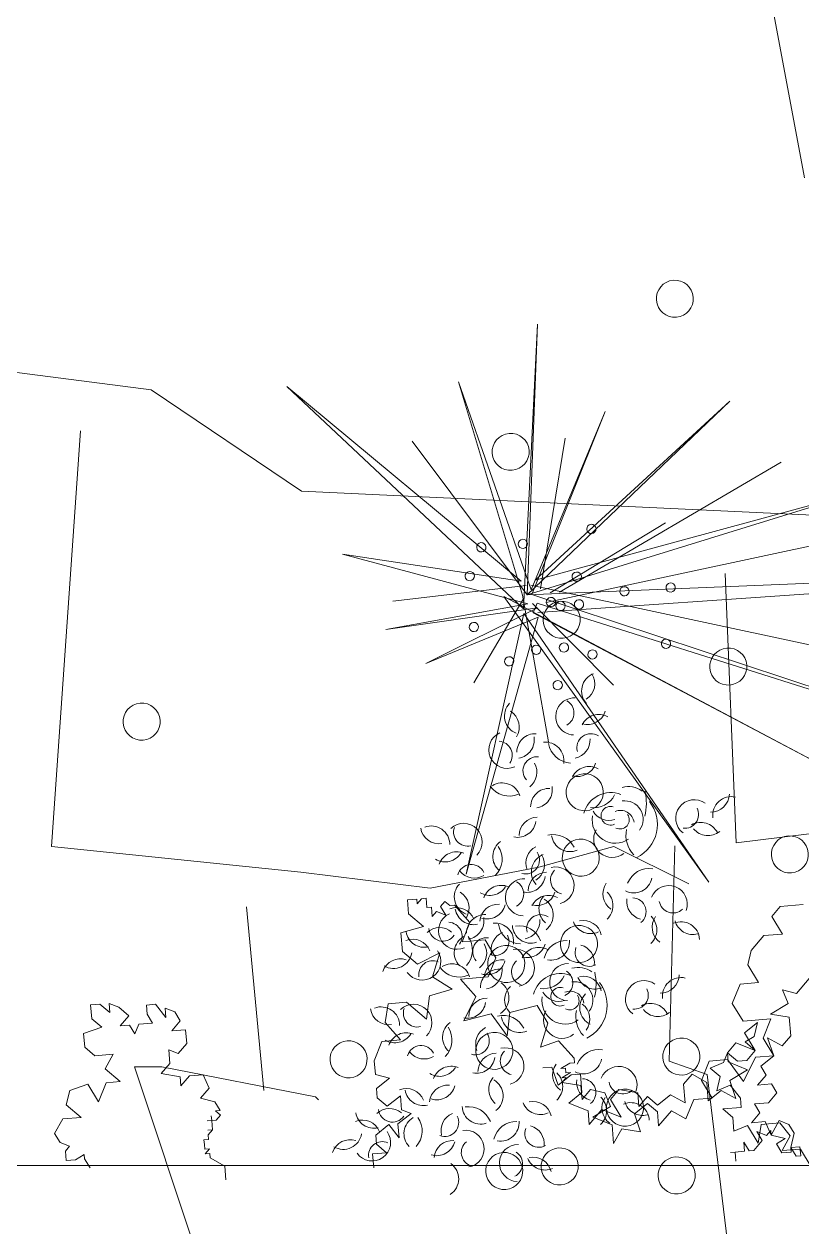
# Model space of a CAD drawing. Header units: metres. Extents: x 0 to 4415, y 1197 to 2590.
# Drawn here: x 1863.9859 to 1864.1539, y 1203.1949 to 1203.4547 of the extents above; entities that cross this region are included whole.
import ezdxf

# ---------------------------------------------------------------- set-up
doc = ezdxf.new("R2010")
doc.units = ezdxf.units.M
doc.linetypes.add('CONTINU', pattern=[0])
doc.layers.get('DEFPOINTS').update_dxf_attribs({"lineweight": 5})
for name, color, linetype, lineweight in [('00-Menuiserie', 152, 'CONTINU', 5), ('AMENAGEMENT', 7, 'Continuous', 5), ('vue', 7, 'Continuous', 5)]:
    doc.layers.add(name, color=color, linetype=linetype, lineweight=lineweight)
doc.layers.add('veg', color=7, linetype='Continuous', lineweight=9, true_color=0x61c200)

# ---------------------------------------------------------------- blocks, each defined once
blk = doc.blocks.new('DSD')
at = {"layer": 'DEFPOINTS'}
blk.add_line((1395.59068, 1272.90601), (1396.24674, 1272.90601), dxfattribs=at)
at = {"layer": 'veg'}
for p, q in [((1396.00073, 1273.08772), (1396.00371, 1273.0262)), ((1396.00296, 1273.02927), (1396.00073, 1273.08772)), ((1396.00204, 1273.03035), (1396.01779, 1273.07527)), ((1396.00371, 1273.0262), (1396.05487, 1273.07423)), ((1396.01779, 1273.07527), (1396.00395, 1273.02919)), ((1396.05487, 1273.07423), (1396.0042, 1273.03218)), ((1395.95917, 1273.07104), (1396.00296, 1273.02927)), ((1396.00121, 1273.03243), (1395.95917, 1273.07104)), ((1395.98611, 1273.06883), (1396.00204, 1273.03035)), ((1396.00196, 1273.02935), (1395.98611, 1273.06883)), ((1396.00296, 1273.02927), (1395.88734, 1273.06489)), ((1396.00004, 1273.03052), (1395.99469, 1273.0631)), ((1395.89017, 1273.06265), (1396.00121, 1273.03243)), ((1396.00296, 1273.02927), (1396.02778, 1273.06239)), ((1395.99597, 1273.02985), (1395.94805, 1273.05789)), ((1395.9988, 1273.0276), (1395.91489, 1273.04555)), ((1395.99797, 1273.02968), (1395.97309, 1273.04479)), ((1396.04285, 1273.03805), (1396.00279, 1273.02728)), ((1396.0042, 1273.03218), (1396.04285, 1273.03805)), ((1396.00063, 1273.02544), (1395.85678, 1273.03526)), ((1395.85878, 1273.03509), (1396.00296, 1273.02927)), ((1395.8925, 1272.99315), (1396.00196, 1273.02935)), ((1396.00212, 1273.03135), (1395.9377, 1273.01756)), ((1396.00395, 1273.02919), (1395.99834, 1272.99751)), ((1396.00312, 1273.03127), (1396.03197, 1273.02789)), ((1396.0008, 1273.02744), (1395.8925, 1272.99315)), ((1396.00794, 1273.02886), (1395.92917, 1272.98712)), ((1395.9637, 1272.9672), (1396.00794, 1273.02886)), ((1396.00179, 1273.02736), (1395.98427, 1273.00971)), ((1396.00071, 1273.02644), (1396.02484, 1273.01441)), ((1396.03348, 1273.02174), (1396.00071, 1273.02644)), ((1396.00279, 1273.02728), (1396.03348, 1273.02174)), ((1396.00387, 1273.02819), (1396.01445, 1273.01025)), ((1395.92917, 1272.98712), (1396.00163, 1273.02536)), ((1396.00362, 1273.0252), (1395.9637, 1272.9672)), ((1396.00055, 1273.02445), (1396.01608, 1272.96892)), ((1396.02484, 1273.01441), (1396.00055, 1273.02445)), ((1396.01608, 1272.96892), (1396.00362, 1273.0252)), ((1395.94829, 1272.96197), (1395.9433, 1272.96238)), ((1395.95012, 1272.95981), (1395.94829, 1272.96197)), ((1396.01863, 1272.96221), (1396.01531, 1272.95847)), ((1396.01863, 1272.96221), (1396.01863, 1272.96221)), ((1396.01963, 1272.96213), (1396.01863, 1272.96221)), ((1396.02071, 1272.96305), (1396.01963, 1272.96213)), ((1396.02047, 1272.96005), (1396.02163, 1272.96197)), ((1396.02071, 1272.96305), (1396.02071, 1272.96305)), ((1396.02163, 1272.96197), (1396.02071, 1272.96305)), ((1396.02362, 1272.9618), (1396.02346, 1272.95981)), ((1396.02462, 1272.96172), (1396.02362, 1272.9618)), ((1396.0247, 1272.96272), (1396.02462, 1272.96172)), ((1396.02478, 1272.96372), (1396.0247, 1272.96272)), ((1396.02578, 1272.96363), (1396.02478, 1272.96372)), ((1396.0267, 1272.96255), (1396.02578, 1272.96363)), ((1396.02678, 1272.96355), (1396.0267, 1272.96255)), ((1396.02878, 1272.96339), (1396.02678, 1272.96355)), ((1396.02853, 1272.96039), (1396.02878, 1272.96339)), ((1395.9478, 1272.95598), (1395.95012, 1272.95981)), ((1396.02254, 1272.96089), (1396.02047, 1272.96005)), ((1396.02346, 1272.95981), (1396.02254, 1272.96089)), ((1396.02529, 1272.95765), (1396.02853, 1272.96039)), ((1396.01531, 1272.95847), (1396.01698, 1272.95431)), ((1396.0302, 1272.95624), (1396.02529, 1272.95765)), ((1395.95179, 1272.95565), (1395.9478, 1272.95598)), ((1395.95454, 1272.95241), (1395.95179, 1272.95565)), ((1396.01199, 1272.95472), (1396.00967, 1272.95089)), ((1396.01698, 1272.95431), (1396.01199, 1272.95472)), ((1396.02987, 1272.95225), (1396.0302, 1272.95624)), ((1395.95529, 1272.94934), (1395.95454, 1272.95241)), ((1396.0218, 1272.95191), (1396.02663, 1272.9495)), ((1396.02339, 1272.94675), (1396.0218, 1272.95191)), ((1396.02663, 1272.9495), (1396.02987, 1272.95225)), ((1395.95297, 1272.94551), (1395.95529, 1272.94934)), ((1396.00967, 1272.95089), (1396.01133, 1272.94674)), ((1395.94199, 1272.94641), (1395.94474, 1272.94317)), ((1396.01133, 1272.94674), (1396.01732, 1272.94625)), ((1396.01732, 1272.94625), (1396.014, 1272.9425)), ((1396.01915, 1272.94409), (1396.02339, 1272.94675)), ((1395.94474, 1272.94317), (1395.94781, 1272.94392)), ((1395.94781, 1272.94392), (1395.94657, 1272.94101)), ((1395.95696, 1272.94518), (1395.95297, 1272.94551)), ((1395.95863, 1272.94102), (1395.95696, 1272.94518)), ((1396.02406, 1272.94268), (1396.01915, 1272.94409)), ((1395.94657, 1272.94101), (1395.9504, 1272.93869)), ((1395.9563, 1272.9372), (1395.95863, 1272.94102)), ((1396.014, 1272.9425), (1396.01658, 1272.93727)), ((1396.02465, 1272.93761), (1396.02406, 1272.94268)), ((1396.02897, 1272.94127), (1396.02465, 1272.93761)), ((1396.03296, 1272.94094), (1396.02897, 1272.94127)), ((1396.03363, 1272.93687), (1396.03296, 1272.94094)), ((1396.08318, 1272.94083), (1396.08094, 1272.938)), ((1396.08517, 1272.94067), (1396.08318, 1272.94083)), ((1396.09324, 1272.94101), (1396.09116, 1272.94018)), ((1396.09307, 1272.93902), (1396.09324, 1272.94101)), ((1396.09523, 1272.94085), (1396.09307, 1272.93902)), ((1396.09723, 1272.94068), (1396.09523, 1272.94085)), ((1395.9504, 1272.93869), (1395.94633, 1272.93802)), ((1396.00078, 1272.94057), (1395.99846, 1272.93675)), ((1396.00669, 1272.93908), (1396.00078, 1272.94057)), ((1396.00727, 1272.93401), (1396.00669, 1272.93908)), ((1396.01068, 1272.93876), (1396.00727, 1272.93401)), ((1396.01658, 1272.93727), (1396.01068, 1272.93876)), ((1396.07902, 1272.93917), (1396.07786, 1272.93725)), ((1396.0811, 1272.94), (1396.07902, 1272.93917)), ((1396.08094, 1272.938), (1396.0811, 1272.94)), ((1396.08385, 1272.93676), (1396.08501, 1272.93867)), ((1396.08501, 1272.93867), (1396.08517, 1272.94067)), ((1396.09116, 1272.94018), (1396.089, 1272.93835)), ((1396.089, 1272.93835), (1396.09083, 1272.93619)), ((1396.09698, 1272.93769), (1396.09723, 1272.94068)), ((1395.94633, 1272.93802), (1395.946, 1272.93403)), ((1395.95198, 1272.93353), (1395.95032, 1272.93769)), ((1395.95032, 1272.93769), (1395.9563, 1272.9372)), ((1395.95317, 1272.93692), (1395.95392, 1272.93385)), ((1395.956, 1272.93468), (1395.95317, 1272.93692)), ((1395.99846, 1272.93675), (1396.00004, 1272.93159)), ((1396.03031, 1272.93312), (1396.03363, 1272.93687)), ((1396.07786, 1272.93725), (1396.07969, 1272.93509)), ((1396.08684, 1272.93651), (1396.08385, 1272.93676)), ((1396.08768, 1272.93444), (1396.08684, 1272.93651)), ((1396.08884, 1272.93635), (1396.08768, 1272.93444)), ((1396.09083, 1272.93619), (1396.08884, 1272.93635)), ((1396.09482, 1272.93586), (1396.09698, 1272.93769)), ((1396.09873, 1272.93453), (1396.09482, 1272.93586)), ((1395.946, 1272.93403), (1395.94783, 1272.93187)), ((1395.94783, 1272.93187), (1395.95099, 1272.93362)), ((1395.95099, 1272.93362), (1395.94966, 1272.92971)), ((1395.94966, 1272.92971), (1395.95198, 1272.93353)), ((1395.95368, 1272.93086), (1395.956, 1272.93468)), ((1395.95392, 1272.93385), (1395.95584, 1272.93269)), ((1396.0343, 1272.9328), (1396.03031, 1272.93312)), ((1396.0767, 1272.93534), (1396.07645, 1272.93235)), ((1396.07969, 1272.93509), (1396.0767, 1272.93534)), ((1396.09849, 1272.93154), (1396.09873, 1272.93453)), ((1395.95584, 1272.93269), (1395.95368, 1272.93086)), ((1395.95783, 1272.93252), (1395.95368, 1272.93086)), ((1395.95368, 1272.93086), (1395.95551, 1272.9287)), ((1395.95751, 1272.92853), (1395.95967, 1272.93036)), ((1395.95967, 1272.93036), (1395.95783, 1272.93252)), ((1395.9595, 1272.92837), (1395.95967, 1272.93036)), ((1395.95967, 1272.93036), (1395.9605, 1272.92829)), ((1395.99613, 1272.93292), (1395.99281, 1272.92917)), ((1396.00004, 1272.93159), (1395.99613, 1272.93292)), ((1396.03597, 1272.92864), (1396.0343, 1272.9328)), ((1396.07645, 1272.93235), (1396.07828, 1272.93019)), ((1396.07828, 1272.93019), (1396.08036, 1272.93102)), ((1396.08036, 1272.93102), (1396.08012, 1272.92803)), ((1396.09633, 1272.92971), (1396.09849, 1272.93154)), ((1395.94966, 1272.92971), (1395.95249, 1272.92747)), ((1395.95365, 1272.92938), (1395.94966, 1272.92971)), ((1395.95623, 1272.92414), (1395.95365, 1272.92938)), ((1395.95535, 1272.9267), (1395.9595, 1272.92837)), ((1395.95551, 1272.9287), (1395.95751, 1272.92853)), ((1395.95964, 1272.92889), (1395.95623, 1272.92414)), ((1395.96363, 1272.92856), (1395.95964, 1272.92889)), ((1395.9605, 1272.92829), (1395.96341, 1272.92704)), ((1395.9653, 1272.9244), (1395.96363, 1272.92856)), ((1395.99281, 1272.92917), (1395.99273, 1272.92818)), ((1395.99273, 1272.92818), (1395.99373, 1272.92809)), ((1395.99373, 1272.92809), (1395.99273, 1272.92818)), ((1395.99273, 1272.92818), (1395.99373, 1272.92809)), ((1395.99373, 1272.92809), (1395.99564, 1272.92693)), ((1395.99373, 1272.92809), (1395.99373, 1272.92809)), ((1395.99373, 1272.92809), (1395.99373, 1272.92809)), ((1395.99373, 1272.92809), (1395.99373, 1272.92809)), ((1396.03572, 1272.92565), (1396.03597, 1272.92864)), ((1396.08012, 1272.92803), (1396.08195, 1272.92587)), ((1396.09234, 1272.93004), (1396.09633, 1272.92971)), ((1396.09409, 1272.92688), (1396.09234, 1272.93004)), ((1395.95249, 1272.92747), (1395.95133, 1272.92555)), ((1395.95133, 1272.92555), (1395.95316, 1272.92339)), ((1395.95917, 1272.92438), (1395.95535, 1272.9267)), ((1395.96341, 1272.92704), (1395.96125, 1272.92521)), ((1395.96125, 1272.92521), (1395.962, 1272.92214)), ((1395.96732, 1272.92572), (1395.96416, 1272.92397)), ((1395.96915, 1272.92356), (1395.96732, 1272.92572)), ((1395.99143, 1272.92574), (1395.9911, 1272.92175)), ((1395.99343, 1272.92558), (1395.99143, 1272.92574)), ((1395.99626, 1272.92334), (1395.99343, 1272.92558)), ((1395.99356, 1272.9261), (1395.99548, 1272.92494)), ((1395.99356, 1272.9261), (1395.99356, 1272.9261)), ((1395.99356, 1272.9261), (1395.99356, 1272.9261)), ((1395.99456, 1272.92602), (1395.99356, 1272.9261)), ((1395.99464, 1272.92701), (1395.99456, 1272.92602)), ((1395.99564, 1272.92693), (1395.99464, 1272.92701)), ((1395.99758, 1272.92725), (1395.99626, 1272.92334)), ((1395.99958, 1272.92708), (1395.99758, 1272.92725)), ((1396.03264, 1272.9249), (1396.03572, 1272.92565)), ((1396.07289, 1272.92561), (1396.07164, 1272.92269)), ((1396.07588, 1272.92536), (1396.07289, 1272.92561)), ((1396.07771, 1272.9232), (1396.07588, 1272.92536)), ((1396.07787, 1272.9252), (1396.07771, 1272.9232)), ((1396.08195, 1272.92587), (1396.07787, 1272.9252)), ((1396.09085, 1272.92413), (1396.09409, 1272.92688)), ((1395.95017, 1272.92364), (1395.949, 1272.92172)), ((1395.95316, 1272.92339), (1395.95017, 1272.92364)), ((1395.95909, 1272.92338), (1395.95685, 1272.92055)), ((1395.95785, 1272.92047), (1395.95917, 1272.92438)), ((1395.962, 1272.92214), (1395.95909, 1272.92338)), ((1395.96297, 1272.92058), (1395.9653, 1272.9244)), ((1395.96416, 1272.92397), (1395.96383, 1272.91998)), ((1395.96882, 1272.91957), (1395.96915, 1272.92356)), ((1395.99132, 1272.92327), (1395.99108, 1272.92028)), ((1395.9954, 1272.92394), (1395.99132, 1272.92327)), ((1395.99448, 1272.92502), (1395.9954, 1272.92394)), ((1395.99548, 1272.92494), (1395.99448, 1272.92502)), ((1396.03547, 1272.92265), (1396.03264, 1272.9249)), ((1396.03531, 1272.92066), (1396.03547, 1272.92265)), ((1396.07164, 1272.92269), (1396.07347, 1272.92054)), ((1396.09384, 1272.92388), (1396.09085, 1272.92413)), ((1396.09551, 1272.91973), (1396.09384, 1272.92388)), ((1396.09783, 1272.92356), (1396.09551, 1272.91973)), ((1396.10174, 1272.92223), (1396.09783, 1272.92356)), ((1395.949, 1272.92172), (1395.95084, 1272.91956)), ((1395.95685, 1272.92055), (1395.95669, 1272.91855)), ((1395.96101, 1272.92222), (1395.95785, 1272.92047)), ((1395.96383, 1272.91998), (1395.96101, 1272.92222)), ((1395.96697, 1272.92025), (1395.96297, 1272.92058)), ((1395.96863, 1272.91609), (1395.96697, 1272.92025)), ((1395.97198, 1272.92131), (1395.96882, 1272.91957)), ((1395.97481, 1272.91907), (1395.97198, 1272.92131)), ((1395.97697, 1272.9209), (1395.97481, 1272.91907)), ((1395.9788, 1272.91875), (1395.97697, 1272.9209)), ((1395.97905, 1272.92174), (1395.9788, 1272.91875)), ((1395.98312, 1272.92241), (1395.97905, 1272.92174)), ((1395.98263, 1272.91642), (1395.98495, 1272.92025)), ((1395.98495, 1272.92025), (1395.98312, 1272.92241)), ((1395.98617, 1272.92168), (1395.98493, 1272.91877)), ((1395.98925, 1272.92244), (1395.98617, 1272.92168)), ((1395.99108, 1272.92028), (1395.98925, 1272.92244)), ((1395.9911, 1272.92175), (1395.99393, 1272.91951)), ((1396.03007, 1272.91807), (1396.03032, 1272.92107)), ((1396.03032, 1272.92107), (1396.03315, 1272.91883)), ((1396.03315, 1272.91883), (1396.03531, 1272.92066)), ((1396.07347, 1272.92054), (1396.0704, 1272.91978)), ((1396.10249, 1272.91915), (1396.10174, 1272.92223)), ((1395.95084, 1272.91956), (1395.95383, 1272.91932)), ((1395.95383, 1272.91932), (1395.95267, 1272.9174)), ((1395.95267, 1272.9174), (1395.9545, 1272.91525)), ((1395.95669, 1272.91855), (1395.96068, 1272.91823)), ((1395.96068, 1272.91823), (1395.95852, 1272.91639)), ((1395.97179, 1272.91784), (1395.96863, 1272.91609)), ((1395.97454, 1272.9146), (1395.97179, 1272.91784)), ((1395.97478, 1272.9176), (1395.97454, 1272.9146)), ((1395.97694, 1272.91943), (1395.97478, 1272.9176)), ((1395.97977, 1272.91719), (1395.97694, 1272.91943)), ((1395.98678, 1272.91809), (1395.98263, 1272.91642)), ((1395.98493, 1272.91877), (1395.98875, 1272.91645)), ((1395.98953, 1272.91485), (1395.98678, 1272.91809)), ((1395.98978, 1272.91784), (1395.98953, 1272.91485)), ((1395.99393, 1272.91951), (1395.98978, 1272.91784)), ((1396.028, 1272.91724), (1396.03007, 1272.91807)), ((1396.07023, 1272.91779), (1396.06915, 1272.91687)), ((1396.0704, 1272.91978), (1396.06924, 1272.91787)), ((1396.06924, 1272.91787), (1396.07023, 1272.91779)), ((1396.06924, 1272.91787), (1396.06924, 1272.91787)), ((1396.09925, 1272.91641), (1396.10249, 1272.91915)), ((1395.94643, 1272.9149), (1395.94527, 1272.91299)), ((1395.94838, 1272.91522), (1395.94613, 1272.91239)), ((1395.94851, 1272.91574), (1395.94643, 1272.9149)), ((1395.95237, 1272.91489), (1395.94838, 1272.91522)), ((1395.95026, 1272.91258), (1395.94851, 1272.91574)), ((1395.95151, 1272.91549), (1395.95026, 1272.91258)), ((1395.9545, 1272.91525), (1395.95151, 1272.91549)), ((1395.95304, 1272.91082), (1395.95237, 1272.91489)), ((1395.95852, 1272.91639), (1395.95827, 1272.9134)), ((1395.97845, 1272.91328), (1395.97977, 1272.91719)), ((1395.9846, 1272.91478), (1395.98427, 1272.91079)), ((1395.98875, 1272.91645), (1395.9846, 1272.91478)), ((1396.03083, 1272.915), (1396.028, 1272.91724)), ((1396.03058, 1272.91201), (1396.03083, 1272.915)), ((1396.03282, 1272.91484), (1396.03058, 1272.91201)), ((1396.03565, 1272.91259), (1396.03282, 1272.91484)), ((1396.06915, 1272.91687), (1396.07007, 1272.91579)), ((1396.07007, 1272.91579), (1396.07107, 1272.91571)), ((1396.07107, 1272.91571), (1396.07099, 1272.91471)), ((1396.07099, 1272.91471), (1396.07107, 1272.91571)), ((1396.07107, 1272.91571), (1396.07099, 1272.91471)), ((1396.07115, 1272.91671), (1396.07107, 1272.91571)), ((1396.07107, 1272.91571), (1396.07115, 1272.91671)), ((1396.07207, 1272.91563), (1396.07107, 1272.91571)), ((1396.07107, 1272.91571), (1396.07207, 1272.91563)), ((1396.10324, 1272.91608), (1396.09925, 1272.91641)), ((1396.10499, 1272.91292), (1396.10324, 1272.91608)), ((1395.94527, 1272.91299), (1395.94602, 1272.90991)), ((1395.94613, 1272.91239), (1395.94788, 1272.90923)), ((1395.94719, 1272.91183), (1395.95026, 1272.91258)), ((1395.95026, 1272.91258), (1395.95034, 1272.91358)), ((1395.95034, 1272.91358), (1395.95126, 1272.9125)), ((1395.95126, 1272.9125), (1395.95334, 1272.91333)), ((1395.95334, 1272.91333), (1395.95218, 1272.91142)), ((1395.95536, 1272.91464), (1395.95304, 1272.91082)), ((1395.95827, 1272.9134), (1395.95536, 1272.91464)), ((1395.98252, 1272.91395), (1395.97845, 1272.91328)), ((1395.98427, 1272.91079), (1395.98252, 1272.91395)), ((1396.03549, 1272.9106), (1396.03565, 1272.91259)), ((1396.07099, 1272.91471), (1396.0709, 1272.91371)), ((1396.0709, 1272.91371), (1396.07182, 1272.91263)), ((1396.0719, 1272.91363), (1396.0709, 1272.91371)), ((1396.0709, 1272.91371), (1396.0719, 1272.91363)), ((1396.07182, 1272.91263), (1396.07174, 1272.91164)), ((1396.10383, 1272.91101), (1396.10499, 1272.91292)), ((1395.94389, 1272.90956), (1395.94157, 1272.90573)), ((1395.94403, 1272.91008), (1395.94386, 1272.90808)), ((1395.94788, 1272.90923), (1395.94389, 1272.90956)), ((1395.94602, 1272.90991), (1395.94403, 1272.91008)), ((1395.94486, 1272.908), (1395.94602, 1272.90991)), ((1395.94602, 1272.90991), (1395.94594, 1272.90892)), ((1395.9491, 1272.91067), (1395.94719, 1272.91183)), ((1395.94794, 1272.90875), (1395.9491, 1272.91067)), ((1395.95218, 1272.91142), (1395.95401, 1272.90926)), ((1395.955, 1272.90918), (1395.95617, 1272.91109)), ((1395.95617, 1272.91109), (1395.956, 1272.90909)), ((1396.03333, 1272.90877), (1396.03549, 1272.9106)), ((1396.07157, 1272.90964), (1396.07249, 1272.90856)), ((1396.07157, 1272.90964), (1396.07157, 1272.90964)), ((1396.07257, 1272.90956), (1396.07157, 1272.90964)), ((1396.07174, 1272.91164), (1396.07274, 1272.91155)), ((1396.07174, 1272.91164), (1396.07174, 1272.91164)), ((1396.07274, 1272.91155), (1396.07174, 1272.91164)), ((1396.07174, 1272.91164), (1396.07274, 1272.91155)), ((1396.07265, 1272.91056), (1396.07257, 1272.90956)), ((1396.07257, 1272.90956), (1396.07257, 1272.90956)), ((1396.07257, 1272.90956), (1396.07257, 1272.90956)), ((1396.07257, 1272.90956), (1396.07257, 1272.90956)), ((1396.07274, 1272.91155), (1396.07265, 1272.91056)), ((1396.07274, 1272.91155), (1396.07274, 1272.91155)), ((1396.10175, 1272.91017), (1396.10383, 1272.91101)), ((1396.10267, 1272.90909), (1396.10175, 1272.91017)), ((1395.94386, 1272.90808), (1395.94486, 1272.908)), ((1395.94594, 1272.90892), (1395.94794, 1272.90875)), ((1395.95401, 1272.90926), (1395.955, 1272.90918)), ((1395.956, 1272.90909), (1395.958, 1272.90893)), ((1395.95783, 1272.90693), (1395.95792, 1272.90793)), ((1395.95792, 1272.90793), (1395.95783, 1272.90693)), ((1395.95792, 1272.90793), (1395.958, 1272.90893)), ((1395.958, 1272.90893), (1395.95792, 1272.90793)), ((1395.95792, 1272.90793), (1395.958, 1272.90893)), ((1395.958, 1272.90893), (1395.95792, 1272.90793)), ((1395.95792, 1272.90793), (1395.958, 1272.90893)), ((1395.958, 1272.90893), (1395.95792, 1272.90793)), ((1395.95792, 1272.90793), (1395.95792, 1272.90793)), ((1395.95792, 1272.90793), (1395.95792, 1272.90793)), ((1395.958, 1272.90893), (1395.958, 1272.90893)), ((1395.958, 1272.90893), (1395.958, 1272.90893)), ((1395.958, 1272.90893), (1395.958, 1272.90893)), ((1395.958, 1272.90893), (1395.958, 1272.90893)), ((1395.958, 1272.90893), (1395.958, 1272.90893)), ((1395.958, 1272.90893), (1395.958, 1272.90893)), ((1395.958, 1272.90893), (1395.958, 1272.90893)), ((1395.958, 1272.90893), (1395.958, 1272.90893)), ((1395.958, 1272.90893), (1395.958, 1272.90893)), ((1395.959, 1272.90885), (1395.958, 1272.90893)), ((1395.958, 1272.90893), (1395.959, 1272.90885)), ((1395.958, 1272.90893), (1395.958, 1272.90893)), ((1395.958, 1272.90893), (1395.958, 1272.90893)), ((1395.958, 1272.90893), (1395.958, 1272.90893)), ((1395.958, 1272.90893), (1395.958, 1272.90893)), ((1395.958, 1272.90893), (1395.958, 1272.90893)), ((1395.958, 1272.90893), (1395.958, 1272.90893)), ((1395.958, 1272.90893), (1395.958, 1272.90893)), ((1396.03632, 1272.90852), (1396.03333, 1272.90877)), ((1396.03608, 1272.90553), (1396.03632, 1272.90852)), ((1396.07141, 1272.90765), (1396.06825, 1272.9059)), ((1396.07149, 1272.90864), (1396.07141, 1272.90765)), ((1396.07249, 1272.90856), (1396.07149, 1272.90864)), ((1396.09735, 1272.90551), (1396.09851, 1272.90743)), ((1396.09851, 1272.90743), (1396.0986, 1272.90842)), ((1396.0986, 1272.90842), (1396.10051, 1272.90726)), ((1396.10051, 1272.90726), (1396.10251, 1272.9071)), ((1396.10251, 1272.9071), (1396.10267, 1272.90909)), ((1395.95783, 1272.90693), (1395.95783, 1272.90693)), ((1395.95783, 1272.90693), (1395.95783, 1272.90693)), ((1395.95783, 1272.90693), (1395.95783, 1272.90693)), ((1395.95783, 1272.90693), (1395.95783, 1272.90693)), ((1396.06825, 1272.9059), (1396.06801, 1272.9029))]:
    blk.add_line(p, q, dxfattribs=at)
at = {"layer": 'veg', "color": 97}
for p, q in [((1396.00196, 1273.02935), (1396.00196, 1273.02935)), ((1396.00163, 1273.02536), (1396.0008, 1273.02744))]:
    blk.add_line(p, q, dxfattribs=at)
at = {"layer": 'veg', "color": 10}
for centre in [(1395.97104, 1273.09317), (1396.0065, 1273.06012), (1395.99548, 1273.02386), (1395.95949, 1273.01376), (1395.99173, 1272.95385), (1396.00745, 1272.94954), (1395.96964, 1272.92954), (1396.01002, 1272.93077), (1396.0415, 1272.92895), (1395.9818, 1272.9185), (1395.97064, 1272.90387)]:
    blk.add_ellipse(centre, major_axis=(0.00285, -0.00281), ratio=1, start_param=2.267169, end_param=8.550354, dxfattribs=at)
at = {"layer": 'veg', "color": 72}
for centre, major_axis, start_param, end_param in [((1395.98905, 1273.04347), (0.000713, -0.000703), 2.267169, 8.550354), ((1396.00386, 1273.04025), (0.000713, -0.000703), 2.267169, 8.550354), ((1396.01284, 1273.03951), (0.000713, -0.000703), 2.267169, 8.550354), ((1396.01534, 1273.03328), (0.000713, -0.000703), 2.267169, 8.550354), ((1395.97194, 1273.03082), (0.000713, -0.000703), 2.267169, 8.550354), ((1395.99223, 1273.03317), (0.000713, -0.000703), 2.267169, 8.550354), ((1395.98192, 1273.03), (0.000713, -0.000703), 2.267169, 8.550354), ((1395.99173, 1273.02718), (0.000713, -0.000703), 2.267169, 8.550354), ((1395.99572, 1273.02685), (0.000713, -0.000703), 2.267169, 8.550354), ((1395.9978, 1273.02769), (0.000713, -0.000703), 2.267169, 8.550354), ((1396.01444, 1273.0223), (0.000713, -0.000703), 2.267169, 8.550354), ((1395.97295, 1273.01868), (0.000713, -0.000703), 2.267169, 8.550354), ((1395.99499, 1273.01787), (0.000713, -0.000703), 2.267169, 8.550354), ((1395.98884, 1273.01637), (0.000713, -0.000703), 2.267169, 8.550354), ((1396.00097, 1273.01738), (0.000713, -0.000703), 2.267169, 8.550354), ((1396.0068, 1273.01489), (0.000713, -0.000703), 2.267169, 8.550354), ((1395.99233, 1273.01005), (0.00285, -0.00281), 3.349273, 4.920069), ((1395.98718, 1273.00847), (0.00285, -0.00281), 0.033147, 1.987916), ((1395.99633, 1273.00973), (0.000713, -0.000703), 2.267169, 8.550354), ((1395.99276, 1273.00299), (0.00285, -0.00281), 5.530934, 8.672527), ((1395.99583, 1273.00374), (0.00214, -0.00211), 2.86058, 4.989882), ((1396.00382, 1273.00308), (0.00285, -0.00281), 5.862547, 7.817316), ((1395.98744, 1272.99941), (0.00285, -0.00281), 1.237424, 2.843127), ((1395.98993, 1273.00523), (0.00285, -0.00281), 4.204484, 5.77528), ((1396.00864, 1273.00068), (0.00285, -0.00281), 2.895487, 4.466283), ((1395.98919, 1272.99625), (0.00214, -0.00211), 0.504386, 2.930394), ((1395.99335, 1272.99792), (0.00285, -0.00281), 3.855418, 5.286588), ((1396.00116, 1272.99526), (0.00285, -0.00281), 0.783639, 2.389342), ((1396.0054, 1272.99793), (0.00285, -0.00281), 3.750698, 5.321495), ((1396.00723, 1272.99577), (0.00285, -0.00281), 5.077149, 8.218741), ((1395.99335, 1272.99792), (0.00356, -0.00351), 5.530934, 6.909744), ((1395.999, 1272.99343), (0.00285, -0.00281), 2.249715, 4.064858), ((1396.00915, 1272.99461), (0.00214, -0.00211), 2.406795, 4.536097), ((1395.99202, 1272.99401), (0.00285, -0.00281), 4.204484, 5.77528), ((1396.00483, 1272.99094), (0.00285, -0.00281), 3.401633, 4.832803), ((1396.00084, 1272.99127), (0.00214, -0.00211), 0.0506, 2.476608), ((1395.98953, 1272.98818), (0.00285, -0.00281), 1.237424, 2.843127), ((1395.98106, 1272.98285), (0.00356, -0.00351), 2.075182, 2.982754), ((1396.00151, 1272.9872), (0.00285, -0.00281), 3.750698, 5.321495), ((1395.99818, 1272.98345), (0.00285, -0.00281), 0.783639, 2.389342), ((1396.00833, 1272.98463), (0.00285, -0.00281), 1.79593, 3.611072), ((1396.00682, 1272.99078), (0.00356, -0.00351), 5.077149, 6.455959), ((1395.95886, 1272.98166), (0.00285, -0.00281), 0.644012, 2.581328), ((1395.96326, 1272.98632), (0.00285, -0.00281), 3.942685, 5.513481), ((1395.96684, 1272.98101), (0.00285, -0.00281), 6.141799, 9.265939), ((1395.9892, 1272.98419), (0.00855, -0.00844), 3.698339, 4.152124), ((1395.98189, 1272.98077), (0.00285, -0.00281), 2.214809, 4.55355), ((1395.98488, 1272.98053), (0.00428, -0.00422), 1.045438, 2.720954), ((1395.98853, 1272.98827), (0.00356, -0.00351), 4.379017, 5.635654), ((1395.96892, 1272.98184), (0.00214, -0.00211), 3.453992, 5.600747), ((1395.98281, 1272.97969), (0.0057, -0.00562), 3.262006, 5.024789), ((1395.98281, 1272.97969), (0.00214, -0.00211), 1.970463, 3.768152), ((1395.98521, 1272.98452), (0.00285, -0.00281), 5.181868, 6.543225), ((1395.98497, 1272.98153), (0.00143, -0.00141), 5.024789, 8.95178), ((1395.96543, 1272.9761), (0.00285, -0.00281), 1.830836, 3.453992), ((1395.98289, 1272.98069), (0.00143, -0.00141), 3.314366, 5.949813), ((1395.98389, 1272.98061), (0.00356, -0.00351), 4.885162, 7.241357), ((1396.00069, 1272.97722), (0.00285, -0.00281), 0.783639, 2.336982), ((1396.00501, 1272.98088), (0.00285, -0.00281), 4.064858, 5.688014), ((1396.01665, 1272.97591), (0.00285, -0.00281), 1.58649, 4.710629), ((1395.96385, 1272.98125), (0.00285, -0.00281), 4.815349, 6.386146), ((1395.97558, 1272.97728), (0.00428, -0.00422), 0.015694, 0.993078), ((1395.98456, 1272.97654), (0.00285, -0.00281), 4.815349, 7.572969), ((1395.9937, 1272.9778), (0.00285, -0.00281), 5.094602, 6.909744), ((1395.99728, 1272.97248), (0.00356, -0.00351), 2.110089, 3.453992), ((1396.01582, 1272.97799), (0.00214, -0.00211), 5.251682, 7.398437), ((1396.02364, 1272.97533), (0.00285, -0.00281), 1.987916, 3.925231), ((1396.02197, 1272.97949), (0.00285, -0.00281), 5.338948, 6.909744), ((1395.9992, 1272.97132), (0.00285, -0.00281), 0.41712, 1.865743), ((1396.01333, 1272.97216), (0.00356, -0.00351), 3.331819, 4.710629), ((1396.00635, 1272.97274), (0.00285, -0.00281), 6.194159, 8.009302), ((1396.00319, 1272.97099), (0.00285, -0.00281), 3.349273, 4.920069), ((1395.99803, 1272.9694), (0.00285, -0.00281), 0.033147, 1.987916), ((1396.00327, 1272.97199), (0.00214, -0.00211), 3.331819, 5.77528), ((1396.01816, 1272.96976), (0.00285, -0.00281), 1.115251, 2.738407), ((1396.02064, 1272.97558), (0.00285, -0.00281), 4.466283, 6.03708), ((1395.97659, 1272.96514), (0.00356, -0.00351), 1.150158, 2.511515), ((1395.99679, 1272.96649), (0.00285, -0.00281), 2.110089, 5.234228), ((1395.99488, 1272.96765), (0.00214, -0.00211), 5.705467, 7.852222), ((1395.9987, 1272.96533), (0.00285, -0.00281), 0.783639, 2.336982), ((1396.01433, 1272.97208), (0.00285, -0.00281), 4.954976, 6.386146), ((1396.015, 1272.96801), (0.00214, -0.00211), 1.045438, 3.471446), ((1395.97235, 1272.96247), (0.00285, -0.00281), 1.150158, 4.274297), ((1395.97991, 1272.96888), (0.00285, -0.00281), 4.134671, 5.949813), ((1395.98257, 1272.96465), (0.00285, -0.00281), 6.106893, 7.677689), ((1396.00302, 1272.96899), (0.00285, -0.00281), 4.064858, 5.688014), ((1396.00361, 1272.96392), (0.00285, -0.00281), 5.530934, 8.672527), ((1396.00669, 1272.96467), (0.00214, -0.00211), 2.86058, 4.989882), ((1396.01467, 1272.96402), (0.00285, -0.00281), 5.862547, 7.817316), ((1395.9884, 1272.96216), (0.00285, -0.00281), 3.104927, 4.745536), ((1395.99829, 1272.96034), (0.00285, -0.00281), 1.237424, 2.843127), ((1396.00078, 1272.96616), (0.00285, -0.00281), 4.204484, 5.77528), ((1396.00852, 1272.96251), (0.00285, -0.00281), 1.115251, 2.738407), ((1396.01101, 1272.96834), (0.00285, -0.00281), 4.466283, 6.03708), ((1396.01949, 1272.96161), (0.00285, -0.00281), 2.895487, 4.466283), ((1395.97143, 1272.96355), (0.00214, -0.00211), 4.745536, 6.892291), ((1395.98025, 1272.96082), (0.00214, -0.00211), 2.389342, 4.815349), ((1395.97742, 1272.96306), (0.00285, -0.00281), 5.757827, 7.188997), ((1396.00129, 1272.96009), (0.00285, -0.00281), 2.878034, 4.832803), ((1395.99638, 1272.9615), (0.00285, -0.00281), 6.194159, 7.764956), ((1396.01159, 1272.96326), (0.00285, -0.00281), 4.169577, 5.792734), ((1396.00919, 1272.95844), (0.00285, -0.00281), 0.870905, 2.424248), ((1396.01817, 1272.9577), (0.00285, -0.00281), 1.970463, 3.541259), ((1395.97194, 1272.95748), (0.00285, -0.00281), 6.106893, 7.677689), ((1395.97893, 1272.95691), (0.00285, -0.00281), 3.104927, 4.745536), ((1395.99082, 1272.95493), (0.00285, -0.00281), 2.144995, 3.698339), ((1396.00004, 1272.95718), (0.00214, -0.00211), 0.504386, 2.930394), ((1396.0042, 1272.95885), (0.00285, -0.00281), 3.855418, 5.286588), ((1396.01202, 1272.9562), (0.00285, -0.00281), 0.783639, 2.389342), ((1396.01626, 1272.95886), (0.00285, -0.00281), 3.750698, 5.321495), ((1396.01451, 1272.96202), (0.00285, -0.00281), 5.269135, 6.892291), ((1396.01809, 1272.9567), (0.00285, -0.00281), 5.077149, 8.218741), ((1395.9697, 1272.95465), (0.00285, -0.00281), 1.935556, 3.872871), ((1395.96712, 1272.95989), (0.00285, -0.00281), 5.234228, 6.805025), ((1395.98923, 1272.96008), (0.00285, -0.00281), 5.059695, 6.682852), ((1396.0047, 1272.95278), (0.00356, -0.00351), 2.197355, 3.558712), ((1396.00212, 1272.95802), (0.00285, -0.00281), 5.181868, 7.014464), ((1396.0042, 1272.95885), (0.00356, -0.00351), 5.530934, 6.909744), ((1396.00986, 1272.95437), (0.00285, -0.00281), 2.249715, 4.064858), ((1396.0067, 1272.95262), (0.00285, -0.00281), 0.521839, 1.953009), ((1396.02, 1272.95554), (0.00214, -0.00211), 2.406795, 4.536097), ((1396.02116, 1272.95746), (0.00214, -0.00211), 4.536097, 6.979557), ((1396.02183, 1272.95338), (0.00285, -0.00281), 1.603943, 3.052567), ((1396.02515, 1272.95713), (0.00285, -0.00281), 5.269135, 6.892291), ((1395.9978, 1272.95435), (0.00285, -0.00281), 3.837965, 5.670561), ((1395.9944, 1272.94961), (0.00356, -0.00351), 1.010531, 2.371888), ((1396.00287, 1272.95494), (0.00285, -0.00281), 4.204484, 5.77528), ((1396.00986, 1272.95437), (0.00214, -0.00211), 3.436539, 5.862547), ((1396.01568, 1272.95188), (0.00285, -0.00281), 3.401633, 4.832803), ((1396.01169, 1272.95221), (0.00214, -0.00211), 0.0506, 2.476608), ((1396.01975, 1272.95255), (0.00356, -0.00351), 3.296913, 4.65827), ((1396.01468, 1272.95196), (0.00285, -0.00281), 0.015694, 1.830836), ((1396.02765, 1272.95089), (0.00285, -0.00281), 1.970463, 3.541259), ((1395.98957, 1272.95202), (0.00214, -0.00211), 4.989882, 7.41589), ((1395.9924, 1272.94977), (0.00285, -0.00281), 2.616234, 4.047404), ((1396.00039, 1272.94912), (0.00285, -0.00281), 1.237424, 2.843127), ((1396.00537, 1272.94871), (0.00285, -0.00281), 2.197355, 5.321495), ((1396.02558, 1272.95006), (0.00285, -0.00281), 3.296913, 6.438505), ((1396.03181, 1272.95256), (0.00285, -0.00281), 4.082311, 6.019626), ((1395.99191, 1272.94379), (0.00356, -0.00351), 2.075182, 2.982754), ((1395.99407, 1272.94562), (0.00281, 0.00285), 3.960138, 7.084277), ((1396.0033, 1272.94787), (0.00214, -0.00211), 5.810187, 7.939489), ((1396.01161, 1272.95121), (0.00285, -0.00281), 4.169577, 5.792734), ((1396.0082, 1272.94647), (0.00285, -0.00281), 0.870905, 2.424248), ((1396.01236, 1272.94813), (0.00285, -0.00281), 3.750698, 5.321495), ((1396.01918, 1272.94556), (0.00285, -0.00281), 1.79593, 3.611072), ((1396.01768, 1272.95171), (0.00356, -0.00351), 5.077149, 6.455959), ((1396.02334, 1272.94723), (0.00214, -0.00211), 0.609106, 2.755861), ((1396.03032, 1272.94666), (0.00285, -0.00281), 1.097798, 2.668594), ((1395.96971, 1272.9426), (0.00285, -0.00281), 0.644012, 2.581328), ((1395.97411, 1272.94726), (0.00285, -0.00281), 3.942685, 5.513481), ((1395.9777, 1272.94194), (0.00285, -0.00281), 6.141799, 9.265939), ((1395.98825, 1272.94811), (0.00285, -0.00281), 5.059695, 6.682852), ((1395.99083, 1272.94287), (0.00285, -0.00281), 2.144995, 3.698339), ((1396.00006, 1272.94513), (0.00855, -0.00844), 3.698339, 4.152124), ((1395.99607, 1272.94545), (0.00214, -0.00211), 2.91294, 5.042242), ((1395.99574, 1272.94146), (0.00428, -0.00422), 1.045438, 2.720954), ((1395.99939, 1272.9492), (0.00356, -0.00351), 4.379017, 5.635654), ((1396.00904, 1272.94439), (0.00285, -0.00281), 0.783639, 2.389342), ((1395.97977, 1272.94278), (0.00214, -0.00211), 3.453992, 5.600747), ((1395.99366, 1272.94063), (0.0057, -0.00562), 3.262006, 5.024789), ((1395.99274, 1272.94171), (0.00285, -0.00281), 2.214809, 4.55355), ((1395.99366, 1272.94063), (0.00214, -0.00211), 1.970463, 3.768152), ((1395.99607, 1272.94545), (0.00285, -0.00281), 5.181868, 6.543225), ((1395.99582, 1272.94246), (0.00143, -0.00141), 5.024789, 8.95178), ((1396.0038, 1272.9418), (0.00285, -0.00281), 0.015694, 1.58649), ((1396.01087, 1272.94223), (0.00285, -0.00281), 2.9653, 4.920069), ((1395.97629, 1272.93703), (0.00285, -0.00281), 1.830836, 3.453992), ((1395.99341, 1272.93764), (0.00285, -0.00281), 2.982754, 4.55355), ((1395.98759, 1272.94012), (0.00285, -0.00281), 5.93236, 7.887129), ((1395.99374, 1272.94163), (0.00143, -0.00141), 3.314366, 5.949813), ((1395.99474, 1272.94155), (0.00356, -0.00351), 4.885162, 7.241357), ((1396.01154, 1272.93816), (0.00285, -0.00281), 0.783639, 2.336982), ((1396.01586, 1272.94182), (0.00285, -0.00281), 4.064858, 5.688014), ((1396.0275, 1272.93684), (0.00285, -0.00281), 1.58649, 4.710629), ((1395.9747, 1272.94219), (0.00285, -0.00281), 4.815349, 6.386146), ((1395.98643, 1272.93821), (0.00428, -0.00422), 0.015694, 0.993078), ((1395.99541, 1272.93747), (0.00285, -0.00281), 4.815349, 7.572969), ((1396.00455, 1272.93873), (0.00285, -0.00281), 5.094602, 6.909744), ((1396.00814, 1272.93341), (0.00356, -0.00351), 2.110089, 3.453992), ((1396.02667, 1272.93892), (0.00214, -0.00211), 5.251682, 7.398437), ((1396.03449, 1272.93627), (0.00285, -0.00281), 1.987916, 3.925231), ((1396.03282, 1272.94042), (0.00285, -0.00281), 5.338948, 6.909744), ((1396.01005, 1272.93225), (0.00285, -0.00281), 0.41712, 1.865743), ((1396.02418, 1272.9331), (0.00356, -0.00351), 3.331819, 4.710629), ((1396.0172, 1272.93367), (0.00285, -0.00281), 6.194159, 8.009302), ((1396.01412, 1272.93292), (0.00214, -0.00211), 3.331819, 5.77528), ((1396.02901, 1272.93069), (0.00285, -0.00281), 1.115251, 2.738407), ((1396.0315, 1272.93651), (0.00285, -0.00281), 4.466283, 6.03708), ((1395.98744, 1272.92607), (0.00356, -0.00351), 1.150158, 2.511515), ((1396.00764, 1272.92743), (0.00285, -0.00281), 2.110089, 5.234228), ((1396.00573, 1272.92859), (0.00214, -0.00211), 5.705467, 7.852222), ((1396.02585, 1272.92894), (0.00214, -0.00211), 1.045438, 3.471446), ((1396.02518, 1272.93302), (0.00285, -0.00281), 4.954976, 6.386146), ((1395.9832, 1272.92341), (0.00285, -0.00281), 1.150158, 4.274297), ((1395.99076, 1272.92982), (0.00285, -0.00281), 4.134671, 5.949813), ((1395.99343, 1272.92558), (0.00285, -0.00281), 6.106893, 7.677689), ((1396.00956, 1272.92626), (0.00285, -0.00281), 0.783639, 2.336982), ((1396.01388, 1272.92993), (0.00285, -0.00281), 4.064858, 5.688014), ((1395.99925, 1272.92309), (0.00285, -0.00281), 3.104927, 4.745536), ((1396.01937, 1272.92345), (0.00285, -0.00281), 1.115251, 2.738407), ((1396.02186, 1272.92927), (0.00285, -0.00281), 4.466283, 6.03708), ((1395.98229, 1272.92449), (0.00214, -0.00211), 4.745536, 6.892291), ((1395.9911, 1272.92175), (0.00214, -0.00211), 2.389342, 4.815349), ((1395.98827, 1272.92399), (0.00285, -0.00281), 5.757827, 7.188997), ((1396.01214, 1272.92103), (0.00285, -0.00281), 2.878034, 4.832803), ((1396.00723, 1272.92244), (0.00285, -0.00281), 6.194159, 7.764956), ((1396.02245, 1272.9242), (0.00285, -0.00281), 4.169577, 5.792734), ((1396.02004, 1272.91937), (0.00285, -0.00281), 0.870905, 2.424248), ((1396.02902, 1272.91864), (0.00285, -0.00281), 1.970463, 3.541259), ((1395.98279, 1272.91842), (0.00285, -0.00281), 6.106893, 7.677689), ((1395.98978, 1272.91784), (0.00285, -0.00281), 3.104927, 4.745536), ((1396.00167, 1272.91586), (0.00285, -0.00281), 2.144995, 3.698339), ((1396.02536, 1272.92296), (0.00285, -0.00281), 5.269135, 6.892291), ((1395.98055, 1272.91559), (0.00285, -0.00281), 1.935556, 3.872871), ((1395.97797, 1272.92082), (0.00285, -0.00281), 5.234228, 6.805025), ((1396.00008, 1272.92101), (0.00285, -0.00281), 5.059695, 6.682852), ((1396.01556, 1272.91372), (0.00356, -0.00351), 2.197355, 3.558712), ((1396.01297, 1272.91895), (0.00285, -0.00281), 5.181868, 7.014464), ((1396.03202, 1272.91839), (0.00214, -0.00211), 4.536097, 6.979557), ((1396.03269, 1272.91432), (0.00285, -0.00281), 1.603943, 3.052567), ((1396.03601, 1272.91806), (0.00285, -0.00281), 5.269135, 6.892291), ((1396.00866, 1272.91529), (0.00285, -0.00281), 3.837965, 5.670561), ((1396.00525, 1272.91054), (0.00356, -0.00351), 1.010531, 2.371888), ((1396.02071, 1272.9153), (0.00214, -0.00211), 3.436539, 5.862547), ((1396.01755, 1272.91355), (0.00285, -0.00281), 0.521839, 1.953009), ((1396.03061, 1272.91348), (0.00356, -0.00351), 3.296913, 4.65827), ((1396.02554, 1272.91289), (0.00285, -0.00281), 0.015694, 1.830836), ((1396.03851, 1272.91183), (0.00285, -0.00281), 1.970463, 3.541259), ((1396.00043, 1272.91295), (0.00214, -0.00211), 4.989882, 7.41589), ((1396.00326, 1272.91071), (0.00285, -0.00281), 2.616234, 4.047404), ((1396.01623, 1272.90964), (0.00281, 0.00285), 0.626559, 3.750698), ((1396.03643, 1272.911), (0.00285, -0.00281), 3.296913, 6.438505), ((1396.04266, 1272.9135), (0.00285, -0.00281), 4.082311, 6.019626), ((1396.00492, 1272.90655), (0.00285, -0.00281), 5.530934, 8.655074), ((1396.01415, 1272.90881), (0.00214, -0.00211), 5.810187, 7.939489), ((1396.02246, 1272.91214), (0.00285, -0.00281), 4.169577, 5.792734), ((1396.01906, 1272.9074), (0.00285, -0.00281), 0.870905, 2.424248), ((1396.03419, 1272.90817), (0.00214, -0.00211), 0.609106, 2.755861), ((1396.04117, 1272.90759), (0.00285, -0.00281), 1.097798, 2.668594), ((1395.9991, 1272.90904), (0.00285, -0.00281), 5.059695, 6.682852), ((1396.00168, 1272.90381), (0.00285, -0.00281), 2.144995, 3.698339), ((1396.00692, 1272.90639), (0.00214, -0.00211), 2.91294, 5.042242), ((1396.02172, 1272.90316), (0.00285, -0.00281), 2.9653, 4.920069)]:
    blk.add_ellipse(centre, major_axis=major_axis, ratio=1, start_param=start_param, end_param=end_param, dxfattribs=at)
at = {"layer": 'veg', "color": 50}
for centre in [(1396.08619, 1273.00187), (1395.9905, 1272.98662), (1395.9462, 1272.97319), (1395.99135, 1272.97249), (1395.99592, 1272.90581), (1396.00789, 1272.90483)]:
    blk.add_ellipse(centre, major_axis=(0.00285, -0.00281), ratio=1, start_param=2.267169, end_param=8.550354, dxfattribs=at)
blk = doc.blocks.new('08')
for p, q in [((16.41, 656.89), (4.94, 595.83)), ((146.05, 550.11), (179.05, 554.34)), ((113.58, 528.23), (146.05, 550.11)), ((167.57, 451.48), (161.33, 541.2)), ((1.6, 522.96), (113.58, 528.23)), ((19.7, 452.29), (22.12, 510.46)), ((-25.85, 457.79), (19.7, 452.29)), ((29.94, 443.41), (46.16, 451.51)), ((32.93, 451.59), (34.15, 405.16)), ((46.16, 451.51), (62.31, 447.02)), ((113.76, 445.9), (167.57, 451.48)), ((62.31, 447.02), (85.81, 442.48)), ((85.81, 442.48), (113.76, 445.9)), ((125.49, 438.48), (121.7, 398.8)), ((34.15, 405.16), (25.94, 402.27)), ((143.78, 403.93), (110.56, 397.39)), ((133.22, 354.63), (149.66, 403.9)), ((149.66, 403.9), (143.78, 403.93)), ((25.94, 402.27), (16.04, 319.98)), ((110.56, 397.39), (109.93, 396.77))]:
    blk.add_line(p, q)
blk = doc.blocks.new('FEMME')
blk.add_blockref('08', (39.14, 97.32))

msp = doc.modelspace()

# ---------------------------------------------------------------- linework, layer by layer
at = {"layer": 'vue'}
msp.add_lwpolyline([(1863.89146, 1203.18817), (1863.79146, 1203.18817), (1863.79146, 1203.20817), (1864.58681, 1203.20817), (1864.58681, 1203.20817), (1864.58681, 1203.18817)], dxfattribs=at)
msp.add_lwpolyline([(1863.79146, 1203.20817), (1864.58681, 1203.20817), (1864.58681, 1203.18817), (1863.79146, 1203.18817)], close=True, dxfattribs=at)

# ---------------------------------------------------------------- block references
at = {"layer": '00-Menuiserie', "xscale": -1}
msp.add_blockref('DSD', (3260.09749, -69.69784), dxfattribs=at)
at = {"layer": 'AMENAGEMENT', "xscale": -0.001, "yscale": 0.001, "zscale": 0.001, "rotation": 359.999}
msp.add_blockref('FEMME', (1864.19854, 1202.72826), dxfattribs=at)

doc.saveas('drawing.dxf')
